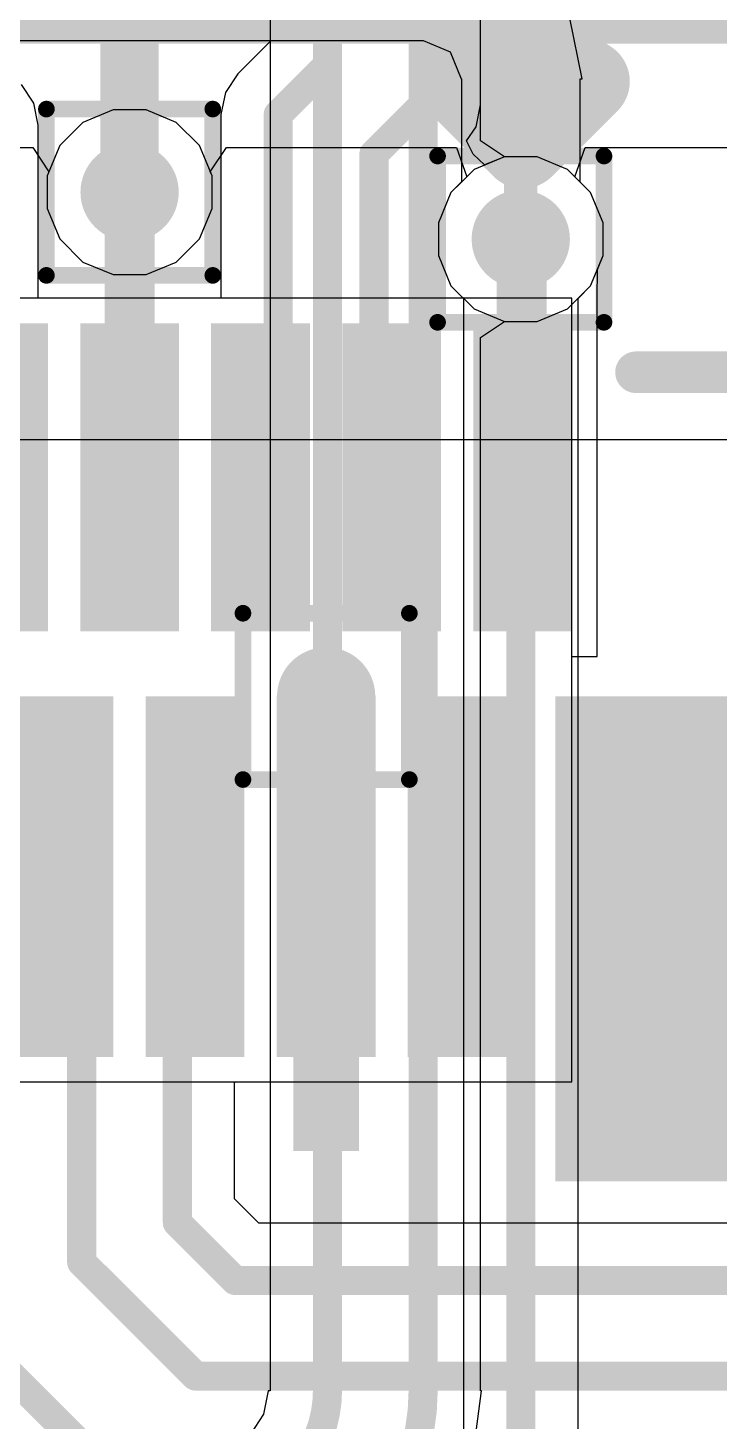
# Model space of a CAD drawing. Header units: inches. Extents: x -6 to 284, y -12 to 154.
# Drawn here: x 70.855 to 72.965, y -8.356 to -4.1 of the extents above; entities that cross this region are included whole.
import ezdxf

# ---------------------------------------------------------------- set-up
doc = ezdxf.new("R2010")
doc.units = ezdxf.units.IN
for name, color, linetype in [('Bottom Layer', 5, 'Continuous'), ('Drill Drawing', 1, 'Continuous'), ('GND-1', 16, 'Continuous'), ('GND-2', 90, 'Continuous'), ('GND-3', 216, 'Continuous'), ('GND-4', 54, 'Continuous'), ('PWR-1', 156, 'Continuous'), ('PWR-2', 130, 'Continuous'), ('Signal L1', 76, 'Continuous'), ('Signal L2', 6, 'Continuous'), ('Top Layer', 1, 'Continuous'), ('Top Overlay', 2, 'Continuous'), ('Top Paste', 8, 'Continuous'), ('Top Solder', 216, 'Continuous'), ('Via Holes', 16, 'Continuous')]:
    doc.layers.add(name, color=color, linetype=linetype)

# ---------------------------------------------------------------- blocks, each defined once
blk = doc.blocks.new('DFN2510_10L__12')
at = {"layer": 'Top Layer'}
for points in [[(-0.3, 0.1), (0.3, 0.1), (0.3, -0.1), (-0.3, -0.1)], [(0.5, 0.1), (1.1, 0.1), (1.1, -0.1), (0.5, -0.1)], [(-0.3, -0.4), (0.3, -0.4), (0.3, -0.6), (-0.3, -0.6)], [(0.5, -0.4), (1.1, -0.4), (1.1, -0.6), (0.5, -0.6)], [(-0.3, -0.8), (1.1, -0.8), (1.1, -1.2), (-0.3, -1.2)], [(-0.3, -1.4), (0.3, -1.4), (0.3, -1.6), (-0.3, -1.6)], [(0.5, -1.4), (1.1, -1.4), (1.1, -1.6), (0.5, -1.6)], [(-0.3, -1.9), (0.3, -1.9), (0.3, -2.1), (-0.3, -2.1)], [(0.5, -1.9), (1.1, -1.9), (1.1, -2.1), (0.5, -2.1)]]:
    blk.add_hatch(color=1, dxfattribs=at).paths.add_polyline_path(points)
at = {"layer": 'Top Paste'}
for points in [[(-0.3, 0.1), (0.3, 0.1), (0.3, -0.1), (-0.3, -0.1)], [(0.5, 0.1), (1.1, 0.1), (1.1, -0.1), (0.5, -0.1)], [(-0.3, -0.4), (0.3, -0.4), (0.3, -0.6), (-0.3, -0.6)], [(0.5, -0.4), (1.1, -0.4), (1.1, -0.6), (0.5, -0.6)], [(-0.3, -0.8), (1.1, -0.8), (1.1, -1.2), (-0.3, -1.2)], [(-0.3, -1.4), (0.3, -1.4), (0.3, -1.6), (-0.3, -1.6)], [(0.5, -1.4), (1.1, -1.4), (1.1, -1.6), (0.5, -1.6)], [(-0.3, -1.9), (0.3, -1.9), (0.3, -2.1), (-0.3, -2.1)], [(0.5, -1.9), (1.1, -1.9), (1.1, -2.1), (0.5, -2.1)]]:
    blk.add_hatch(color=8, dxfattribs=at).paths.add_polyline_path(points)
at = {"layer": 'Top Solder'}
for points in [[(-0.4016, 0.2016), (0.4016, 0.2016), (0.4016, -0.2016), (-0.4016, -0.2016)], [(0.3984, 0.2016), (1.2016, 0.2016), (1.2016, -0.2016), (0.3984, -0.2016)], [(-0.4016, -0.2984), (0.4016, -0.2984), (0.4016, -0.7016), (-0.4016, -0.7016)], [(0.3984, -0.2984), (1.2016, -0.2984), (1.2016, -0.7016), (0.3984, -0.7016)], [(-0.4016, -0.6984), (1.2016, -0.6984), (1.2016, -1.3016), (-0.4016, -1.3016)], [(-0.4016, -1.2984), (0.4016, -1.2984), (0.4016, -1.7016), (-0.4016, -1.7016)], [(0.3984, -1.2984), (1.2016, -1.2984), (1.2016, -1.7016), (0.3984, -1.7016)], [(-0.4016, -1.7984), (0.4016, -1.7984), (0.4016, -2.2016), (-0.4016, -2.2016)], [(0.3984, -1.7984), (1.2016, -1.7984), (1.2016, -2.2016), (0.3984, -2.2016)]]:
    blk.add_hatch(color=216, dxfattribs=at).paths.add_polyline_path(points)
at = {"layer": 'Top Overlay'}
for points in [[(-0.108, 0.2954, 0.127, 0.127, 0), (0.908, 0.2954, 0.127, 0.127, 0)], [(-0.108, 0.2954, 0.127, 0.127, 0), (-0.108, 0.1938, 0.127, 0.127, 0)], [(0.908, 0.2954, 0.127, 0.127, 0), (0.908, 0.1938, 0.127, 0.127, 0)], [(-0.5652, 0.143, 0.127, 0.127, 0), (-0.5652, -0.111, 0.127, 0.127, 0)], [(-0.5652, 0.143, 0.127, 0.127, 0), (-0.4382, 0.016, 0.127, 0.127, 0)], [(-0.4382, 0.016, 0.127, 0.127, 0), (-0.5652, -0.111, 0.127, 0.127, 0)], [(-0.108, -2.1938, 0.127, 0.127, 0), (-0.108, -2.2954, 0.127, 0.127, 0)], [(0.908, -2.1938, 0.127, 0.127, 0), (0.908, -2.2954, 0.127, 0.127, 0)], [(-0.108, -2.2954, 0.127, 0.127, 0), (0.908, -2.2954, 0.127, 0.127, 0)]]:
    blk.add_lwpolyline(points, format="xyseb", dxfattribs=at)
for points in [[(-0.1398, 0.2954, 0.0635, 0.0635, 1), (-0.0763, 0.2954, 0.0635, 0.0635, 1)], [(-0.1398, 0.2954, 0.0635, 0.0635, 1), (-0.0763, 0.2954, 0.0635, 0.0635, 1)], [(0.8762, 0.2954, 0.0635, 0.0635, 1), (0.9397, 0.2954, 0.0635, 0.0635, 1)], [(0.8762, 0.2954, 0.0635, 0.0635, 1), (0.9397, 0.2954, 0.0635, 0.0635, 1)], [(-0.1398, 0.1938, 0.0635, 0.0635, 1), (-0.0763, 0.1938, 0.0635, 0.0635, 1)], [(0.8762, 0.1938, 0.0635, 0.0635, 1), (0.9397, 0.1938, 0.0635, 0.0635, 1)], [(-0.597, 0.143, 0.0635, 0.0635, 1), (-0.5335, 0.143, 0.0635, 0.0635, 1)], [(-0.597, 0.143, 0.0635, 0.0635, 1), (-0.5335, 0.143, 0.0635, 0.0635, 1)], [(-0.47, 0.016, 0.0635, 0.0635, 1), (-0.4065, 0.016, 0.0635, 0.0635, 1)], [(-0.47, 0.016, 0.0635, 0.0635, 1), (-0.4065, 0.016, 0.0635, 0.0635, 1)], [(-0.597, -0.111, 0.0635, 0.0635, 1), (-0.5335, -0.111, 0.0635, 0.0635, 1)], [(-0.597, -0.111, 0.0635, 0.0635, 1), (-0.5335, -0.111, 0.0635, 0.0635, 1)], [(-0.1398, -2.1938, 0.0635, 0.0635, 1), (-0.0763, -2.1938, 0.0635, 0.0635, 1)], [(0.8762, -2.1938, 0.0635, 0.0635, 1), (0.9397, -2.1938, 0.0635, 0.0635, 1)], [(-0.1398, -2.2954, 0.0635, 0.0635, 1), (-0.0763, -2.2954, 0.0635, 0.0635, 1)], [(-0.1398, -2.2954, 0.0635, 0.0635, 1), (-0.0763, -2.2954, 0.0635, 0.0635, 1)], [(0.8762, -2.2954, 0.0635, 0.0635, 1), (0.9397, -2.2954, 0.0635, 0.0635, 1)], [(0.8762, -2.2954, 0.0635, 0.0635, 1), (0.9397, -2.2954, 0.0635, 0.0635, 1)]]:
    blk.add_lwpolyline(points, format="xyseb", close=True, dxfattribs=at)
blk = doc.blocks.new('HDMI_101W_89')
at = {"layer": 'Top Layer'}
for points in [[(0.1, 2.8049), (0.3, 2.8049), (0.3, 1.9649), (0.1, 1.9649)], [(0.5001, 2.8049), (0.7001, 2.8049), (0.7001, 1.9649), (0.5001, 1.9649)], [(0.8999, 2.8049), (1.0999, 2.8049), (1.0999, 1.9649), (0.8999, 1.9649)], [(1.2999, 2.8049), (1.4999, 2.8049), (1.4999, 1.9649), (1.2999, 1.9649)], [(1.7, 2.8049), (1.9, 2.8049), (1.9, 1.9649), (1.7, 1.9649)], [(0.2999, 1.665), (0.4999, 1.665), (0.4999, 0.665), (0.2999, 0.665)], [(0.7, 1.665), (0.9, 1.665), (0.9, 0.665), (0.7, 0.665)], [(1.1, 1.665), (1.3, 1.665), (1.3, 0.665), (1.1, 0.665)], [(1.5001, 1.665), (1.7001, 1.665), (1.7001, 0.665), (1.5001, 0.665)], [(1.95, 1.665), (3.75, 1.665), (3.75, 0.285), (1.95, 0.285)]]:
    blk.add_hatch(color=1, dxfattribs=at).paths.add_polyline_path(points)
at = {"layer": 'Top Paste'}
for points in [[(0.1, 2.8049), (0.3, 2.8049), (0.3, 1.9649), (0.1, 1.9649)], [(0.5001, 2.8049), (0.7001, 2.8049), (0.7001, 1.9649), (0.5001, 1.9649)], [(0.8999, 2.8049), (1.0999, 2.8049), (1.0999, 1.9649), (0.8999, 1.9649)], [(1.2999, 2.8049), (1.4999, 2.8049), (1.4999, 1.9649), (1.2999, 1.9649)], [(1.7, 2.8049), (1.9, 2.8049), (1.9, 1.9649), (1.7, 1.9649)], [(0.2999, 1.665), (0.4999, 1.665), (0.4999, 0.665), (0.2999, 0.665)], [(0.7, 1.665), (0.9, 1.665), (0.9, 0.665), (0.7, 0.665)], [(1.1, 1.665), (1.3, 1.665), (1.3, 0.665), (1.1, 0.665)], [(1.5001, 1.665), (1.7001, 1.665), (1.7001, 0.665), (1.5001, 0.665)], [(1.95, 1.665), (3.75, 1.665), (3.75, 0.285), (1.95, 0.285)]]:
    blk.add_hatch(color=8, dxfattribs=at).paths.add_polyline_path(points)
at = {"layer": 'Top Solder'}
for points in [[(0.0492, 2.8557), (0.3508, 2.8557), (0.3508, 1.9141), (0.0492, 1.9141)], [(0.4493, 2.8557), (0.7509, 2.8557), (0.7509, 1.9141), (0.4493, 1.9141)], [(0.8491, 2.8557), (1.1507, 2.8557), (1.1507, 1.9141), (0.8491, 1.9141)], [(1.2491, 2.8557), (1.5507, 2.8557), (1.5507, 1.9141), (1.2491, 1.9141)], [(1.6492, 2.8557), (1.9508, 2.8557), (1.9508, 1.9141), (1.6492, 1.9141)], [(0.2491, 1.7158), (0.5507, 1.7158), (0.5507, 0.6142), (0.2491, 0.6142)], [(0.6492, 1.7158), (0.9508, 1.7158), (0.9508, 0.6142), (0.6492, 0.6142)], [(1.0492, 1.7158), (1.3508, 1.7158), (1.3508, 0.6142), (1.0492, 0.6142)], [(1.4493, 1.7158), (1.7509, 1.7158), (1.7509, 0.6142), (1.4493, 0.6142)], [(1.8992, 1.7158), (3.8008, 1.7158), (3.8008, 0.2342), (1.8992, 0.2342)]]:
    blk.add_hatch(color=216, dxfattribs=at).paths.add_polyline_path(points)
at = {"layer": 'Top Overlay'}
for points in [[(1.5935, 3.601, 0.254, 0.254, 0), (1.99, 3.601, 0.254, 0.254, 0)], [(1.5935, 3.601, 0.254, 0.254, 0), (1.8001, 3.3944, 0.254, 0.254, 0)], [(1.8001, 3.3944, 0.254, 0.254, 0), (2, 3.5943, 0.254, 0.254, 0)], [(2.1461, 2.706, 0.127, 0.127, 0), (3.3019, 2.706, 0.127, 0.127, 0)]]:
    blk.add_lwpolyline(points, format="xyseb", dxfattribs=at)
for points in [[(1.53, 3.601, 0.127, 0.127, 1), (1.657, 3.601, 0.127, 0.127, 1)], [(1.53, 3.601, 0.127, 0.127, 1), (1.657, 3.601, 0.127, 0.127, 1)], [(1.9265, 3.601, 0.127, 0.127, 1), (2.0535, 3.601, 0.127, 0.127, 1)], [(1.9365, 3.5943, 0.127, 0.127, 1), (2.0635, 3.5943, 0.127, 0.127, 1)], [(1.7366, 3.3944, 0.127, 0.127, 1), (1.8636, 3.3944, 0.127, 0.127, 1)], [(1.7366, 3.3944, 0.127, 0.127, 1), (1.8636, 3.3944, 0.127, 0.127, 1)], [(2.1143, 2.706, 0.0635, 0.0635, 1), (2.1778, 2.706, 0.0635, 0.0635, 1)]]:
    blk.add_lwpolyline(points, format="xyseb", close=True, dxfattribs=at)

msp = doc.modelspace()

# ---------------------------------------------------------------- hatches: boundary and pattern name
at = {"layer": 'Bottom Layer'}
h = msp.add_hatch(color=5, dxfattribs=at)
edge = h.paths.add_edge_path()
edge.add_arc((71.1651, -4.6023), 0.15, 0, 360)
h = msp.add_hatch(color=5, dxfattribs=at)
edge = h.paths.add_edge_path()
edge.add_arc((72.3592, -4.7457), 0.15, 0, 360)
at = {"layer": 'GND-1'}
h = msp.add_hatch(color=16, dxfattribs=at)
edge = h.paths.add_edge_path()
edge.add_arc((71.1651, -4.6023), 0.15, 0, 360)
h = msp.add_hatch(color=16, dxfattribs=at)
edge = h.paths.add_edge_path()
edge.add_arc((72.3592, -4.7457), 0.15, 0, 360)
h = msp.add_hatch(color=16, dxfattribs=at)
edge = h.paths.add_edge_path()
edge.add_arc((71.7651, -6.1424), 0.15, 0, 360)
at = {"layer": 'GND-2'}
h = msp.add_hatch(color=90, dxfattribs=at)
edge = h.paths.add_edge_path()
edge.add_arc((71.1651, -4.6023), 0.15, 0, 360)
h = msp.add_hatch(color=90, dxfattribs=at)
edge = h.paths.add_edge_path()
edge.add_arc((72.3592, -4.7457), 0.15, 0, 360)
at = {"layer": 'GND-3'}
h = msp.add_hatch(color=216, dxfattribs=at)
edge = h.paths.add_edge_path()
edge.add_arc((71.1651, -4.6023), 0.15, 0, 360)
h = msp.add_hatch(color=216, dxfattribs=at)
edge = h.paths.add_edge_path()
edge.add_arc((72.3592, -4.7457), 0.15, 0, 360)
at = {"layer": 'GND-4'}
h = msp.add_hatch(color=54, dxfattribs=at)
edge = h.paths.add_edge_path()
edge.add_arc((71.1651, -4.6023), 0.15, 0, 360)
h = msp.add_hatch(color=54, dxfattribs=at)
edge = h.paths.add_edge_path()
edge.add_arc((72.3592, -4.7457), 0.15, 0, 360)
at = {"layer": 'PWR-1'}
h = msp.add_hatch(color=156, dxfattribs=at)
edge = h.paths.add_edge_path()
edge.add_arc((71.1651, -4.6023), 0.15, 0, 360)
h = msp.add_hatch(color=156, dxfattribs=at)
edge = h.paths.add_edge_path()
edge.add_arc((72.3592, -4.7457), 0.15, 0, 360)
at = {"layer": 'PWR-2'}
h = msp.add_hatch(color=130, dxfattribs=at)
edge = h.paths.add_edge_path()
edge.add_arc((71.1651, -4.6023), 0.15, 0, 360)
h = msp.add_hatch(color=130, dxfattribs=at)
edge = h.paths.add_edge_path()
edge.add_arc((72.3592, -4.7457), 0.15, 0, 360)
at = {"layer": 'Signal L1'}
h = msp.add_hatch(color=76, dxfattribs=at)
edge = h.paths.add_edge_path()
edge.add_arc((71.1651, -4.6023), 0.15, 0, 360)
h = msp.add_hatch(color=76, dxfattribs=at)
edge = h.paths.add_edge_path()
edge.add_arc((72.3592, -4.7457), 0.15, 0, 360)
h = msp.add_hatch(color=76, dxfattribs=at)
edge = h.paths.add_edge_path()
edge.add_arc((71.7651, -6.1424), 0.15, 0, 360)
at = {"layer": 'Signal L2'}
h = msp.add_hatch(color=6, dxfattribs=at)
edge = h.paths.add_edge_path()
edge.add_arc((71.1651, -4.6023), 0.15, 0, 360)
h = msp.add_hatch(color=6, dxfattribs=at)
edge = h.paths.add_edge_path()
edge.add_arc((72.3592, -4.7457), 0.15, 0, 360)
at = {"layer": 'Top Layer'}
h = msp.add_hatch(color=1, dxfattribs=at)
edge = h.paths.add_edge_path()
edge.add_arc((71.1651, -4.6023), 0.15, 0, 360)
h = msp.add_hatch(color=1, dxfattribs=at)
edge = h.paths.add_edge_path()
edge.add_arc((72.3592, -4.7457), 0.15, 0, 360)
h = msp.add_hatch(color=1, dxfattribs=at)
edge = h.paths.add_edge_path()
edge.add_arc((71.7651, -6.1424), 0.15, 0, 360)
for points in [[(70.865, -7.1932), (71.0904, -7.1932), (71.0904, -6.1932), (70.865, -6.1932)], [(71.465, -6.1932), (71.2395, -6.1932), (71.2395, -7.1932), (71.465, -7.1932)], [(71.6651, -7.5315), (71.8651, -7.5315), (71.8651, -6.6932), (71.6651, -6.6932)]]:
    msp.add_hatch(color=1, dxfattribs=at).paths.add_polyline_path(points)
at = {"layer": 'Via Holes'}
h = msp.add_hatch(color=7, dxfattribs=at)
edge = h.paths.add_edge_path()
edge.add_arc((71.1651, -4.6023), 0.075, 0, 360)
h = msp.add_hatch(color=7, dxfattribs=at)
edge = h.paths.add_edge_path()
edge.add_arc((72.3592, -4.7457), 0.075, 0, 360)
h = msp.add_hatch(color=7, dxfattribs=at)
edge = h.paths.add_edge_path()
edge.add_arc((71.7651, -6.1424), 0.075, 0, 360)

# ---------------------------------------------------------------- linework, layer by layer
at = {"layer": 'Bottom Layer'}
for p, q in [((72.3092, -4.4941), (72.2167, -4.5324)), ((72.4093, -4.4941), (72.3092, -4.4941)), ((72.5017, -4.5324), (72.4093, -4.4941)), ((72.2167, -4.5324), (72.1459, -4.6032)), ((72.5725, -4.6032), (72.5017, -4.5324)), ((72.1459, -4.6032), (72.1076, -4.6956)), ((72.6108, -4.6956), (72.5725, -4.6032)), ((72.1076, -4.6956), (72.1076, -4.7957)), ((72.6108, -4.7957), (72.6108, -4.6956)), ((72.1076, -4.7957), (72.1459, -4.8882)), ((72.5725, -4.8882), (72.6108, -4.7957)), ((72.1459, -4.8882), (72.2167, -4.959)), ((72.5017, -4.959), (72.5725, -4.8882)), ((72.2167, -4.959), (72.3092, -4.9973)), ((72.4093, -4.9973), (72.5017, -4.959)), ((72.3092, -4.9973), (72.4093, -4.9973))]:
    msp.add_line(p, q, dxfattribs=at)
at = {"layer": 'Drill Drawing'}
for points in [[(70.9111, -4.3483, 0.0508, 0.0508, 0), (71.4191, -4.3483, 0.0508, 0.0508, 0)], [(70.9111, -4.8563, 0.0508, 0.0508, 0), (70.9111, -4.3483, 0.0508, 0.0508, 0)], [(71.4191, -4.8563, 0.0508, 0.0508, 0), (71.4191, -4.3483, 0.0508, 0.0508, 0)], [(72.1052, -4.4917, 0.0508, 0.0508, 0), (72.6132, -4.4917, 0.0508, 0.0508, 0)], [(72.1052, -4.9997, 0.0508, 0.0508, 0), (72.1052, -4.4917, 0.0508, 0.0508, 0)], [(72.6132, -4.9997, 0.0508, 0.0508, 0), (72.6132, -4.4917, 0.0508, 0.0508, 0)], [(70.9111, -4.8563, 0.0508, 0.0508, 0), (71.4191, -4.8563, 0.0508, 0.0508, 0)], [(72.1052, -4.9997, 0.0508, 0.0508, 0), (72.6132, -4.9997, 0.0508, 0.0508, 0)], [(71.5111, -5.8884, 0.0508, 0.0508, 0), (72.0191, -5.8884, 0.0508, 0.0508, 0)], [(71.5111, -6.3964, 0.0508, 0.0508, 0), (71.5111, -5.8884, 0.0508, 0.0508, 0)], [(72.0191, -6.3964, 0.0508, 0.0508, 0), (72.0191, -5.8884, 0.0508, 0.0508, 0)], [(71.5111, -6.3964, 0.0508, 0.0508, 0), (72.0191, -6.3964, 0.0508, 0.0508, 0)]]:
    msp.add_lwpolyline(points, format="xyseb", dxfattribs=at)
for points in [[(70.8984, -4.3483, 0.0254, 0.0254, 1), (70.9238, -4.3483, 0.0254, 0.0254, 1)], [(70.8984, -4.3483, 0.0254, 0.0254, 1), (70.9238, -4.3483, 0.0254, 0.0254, 1)], [(71.4064, -4.3483, 0.0254, 0.0254, 1), (71.4318, -4.3483, 0.0254, 0.0254, 1)], [(71.4064, -4.3483, 0.0254, 0.0254, 1), (71.4318, -4.3483, 0.0254, 0.0254, 1)], [(72.0925, -4.4917, 0.0254, 0.0254, 1), (72.1179, -4.4917, 0.0254, 0.0254, 1)], [(72.0925, -4.4917, 0.0254, 0.0254, 1), (72.1179, -4.4917, 0.0254, 0.0254, 1)], [(72.6005, -4.4917, 0.0254, 0.0254, 1), (72.6259, -4.4917, 0.0254, 0.0254, 1)], [(72.6005, -4.4917, 0.0254, 0.0254, 1), (72.6259, -4.4917, 0.0254, 0.0254, 1)], [(70.8984, -4.8563, 0.0254, 0.0254, 1), (70.9238, -4.8563, 0.0254, 0.0254, 1)], [(70.8984, -4.8563, 0.0254, 0.0254, 1), (70.9238, -4.8563, 0.0254, 0.0254, 1)], [(71.4064, -4.8563, 0.0254, 0.0254, 1), (71.4318, -4.8563, 0.0254, 0.0254, 1)], [(71.4064, -4.8563, 0.0254, 0.0254, 1), (71.4318, -4.8563, 0.0254, 0.0254, 1)], [(72.0925, -4.9997, 0.0254, 0.0254, 1), (72.1179, -4.9997, 0.0254, 0.0254, 1)], [(72.0925, -4.9997, 0.0254, 0.0254, 1), (72.1179, -4.9997, 0.0254, 0.0254, 1)], [(72.6005, -4.9997, 0.0254, 0.0254, 1), (72.6259, -4.9997, 0.0254, 0.0254, 1)], [(72.6005, -4.9997, 0.0254, 0.0254, 1), (72.6259, -4.9997, 0.0254, 0.0254, 1)], [(71.4984, -5.8884, 0.0254, 0.0254, 1), (71.5238, -5.8884, 0.0254, 0.0254, 1)], [(71.4984, -5.8884, 0.0254, 0.0254, 1), (71.5238, -5.8884, 0.0254, 0.0254, 1)], [(72.0064, -5.8884, 0.0254, 0.0254, 1), (72.0318, -5.8884, 0.0254, 0.0254, 1)], [(72.0064, -5.8884, 0.0254, 0.0254, 1), (72.0318, -5.8884, 0.0254, 0.0254, 1)], [(71.4984, -6.3964, 0.0254, 0.0254, 1), (71.5238, -6.3964, 0.0254, 0.0254, 1)], [(71.4984, -6.3964, 0.0254, 0.0254, 1), (71.5238, -6.3964, 0.0254, 0.0254, 1)], [(72.0064, -6.3964, 0.0254, 0.0254, 1), (72.0318, -6.3964, 0.0254, 0.0254, 1)], [(72.0064, -6.3964, 0.0254, 0.0254, 1), (72.0318, -6.3964, 0.0254, 0.0254, 1)]]:
    msp.add_lwpolyline(points, format="xyseb", close=True, dxfattribs=at)
at = {"layer": 'GND-1'}
for p, q in [((72.3092, -4.4941), (72.2167, -4.5324)), ((72.4093, -4.4941), (72.3092, -4.4941)), ((72.5017, -4.5324), (72.4093, -4.4941)), ((72.2167, -4.5324), (72.1459, -4.6032)), ((72.5725, -4.6032), (72.5017, -4.5324)), ((72.1459, -4.6032), (72.1076, -4.6956)), ((72.6108, -4.6956), (72.5725, -4.6032)), ((72.1076, -4.6956), (72.1076, -4.7957)), ((72.6108, -4.7957), (72.6108, -4.6956)), ((72.1076, -4.7957), (72.1459, -4.8882)), ((72.5725, -4.8882), (72.6108, -4.7957)), ((72.1459, -4.8882), (72.2167, -4.959)), ((72.5017, -4.959), (72.5725, -4.8882)), ((72.2167, -4.959), (72.3092, -4.9973)), ((72.4093, -4.9973), (72.5017, -4.959)), ((72.3092, -4.9973), (72.4093, -4.9973))]:
    msp.add_line(p, q, dxfattribs=at)
at = {"layer": 'GND-2'}
for p, q in [((72.3092, -4.4941), (72.2167, -4.5324)), ((72.4093, -4.4941), (72.3092, -4.4941)), ((72.5017, -4.5324), (72.4093, -4.4941)), ((72.2167, -4.5324), (72.1459, -4.6032)), ((72.5725, -4.6032), (72.5017, -4.5324)), ((72.1459, -4.6032), (72.1076, -4.6956)), ((72.6108, -4.6956), (72.5725, -4.6032)), ((72.1076, -4.6956), (72.1076, -4.7957)), ((72.6108, -4.7957), (72.6108, -4.6956)), ((72.1076, -4.7957), (72.1459, -4.8882)), ((72.5725, -4.8882), (72.6108, -4.7957)), ((72.1459, -4.8882), (72.2167, -4.959)), ((72.5017, -4.959), (72.5725, -4.8882)), ((72.2167, -4.959), (72.3092, -4.9973)), ((72.4093, -4.9973), (72.5017, -4.959)), ((72.3092, -4.9973), (72.4093, -4.9973))]:
    msp.add_line(p, q, dxfattribs=at)
at = {"layer": 'GND-3'}
for p, q in [((72.3092, -4.4941), (72.2167, -4.5324)), ((72.4093, -4.4941), (72.3092, -4.4941)), ((72.5017, -4.5324), (72.4093, -4.4941)), ((72.2167, -4.5324), (72.1459, -4.6032)), ((72.5725, -4.6032), (72.5017, -4.5324)), ((72.1459, -4.6032), (72.1076, -4.6956)), ((72.6108, -4.6956), (72.5725, -4.6032)), ((72.1076, -4.6956), (72.1076, -4.7957)), ((72.6108, -4.7957), (72.6108, -4.6956)), ((72.1076, -4.7957), (72.1459, -4.8882)), ((72.5725, -4.8882), (72.6108, -4.7957)), ((72.1459, -4.8882), (72.2167, -4.959)), ((72.5017, -4.959), (72.5725, -4.8882)), ((72.2167, -4.959), (72.3092, -4.9973)), ((72.4093, -4.9973), (72.5017, -4.959)), ((72.3092, -4.9973), (72.4093, -4.9973))]:
    msp.add_line(p, q, dxfattribs=at)
at = {"layer": 'GND-4'}
for p, q in [((72.3092, -4.4941), (72.2167, -4.5324)), ((72.4093, -4.4941), (72.3092, -4.4941)), ((72.5017, -4.5324), (72.4093, -4.4941)), ((72.2167, -4.5324), (72.1459, -4.6032)), ((72.5725, -4.6032), (72.5017, -4.5324)), ((72.1459, -4.6032), (72.1076, -4.6956)), ((72.6108, -4.6956), (72.5725, -4.6032)), ((72.1076, -4.6956), (72.1076, -4.7957)), ((72.6108, -4.7957), (72.6108, -4.6956)), ((72.1076, -4.7957), (72.1459, -4.8882)), ((72.5725, -4.8882), (72.6108, -4.7957)), ((72.1459, -4.8882), (72.2167, -4.959)), ((72.5017, -4.959), (72.5725, -4.8882)), ((72.2167, -4.959), (72.3092, -4.9973)), ((72.4093, -4.9973), (72.5017, -4.959)), ((72.3092, -4.9973), (72.4093, -4.9973))]:
    msp.add_line(p, q, dxfattribs=at)
at = {"layer": 'PWR-1'}
for p, q in [((70.2659, -4.4659), (70.8693, -4.4659)), ((70.8693, -4.4659), (70.9187, -4.5398)), ((71.4115, -4.5398), (71.4609, -4.4659)), ((71.4609, -4.4659), (72.1627, -4.4659)), ((72.1627, -4.4659), (72.1943, -4.5548)), ((72.5241, -4.5548), (72.5558, -4.4659)), ((72.5558, -4.4659), (79.6964, -4.4659)), ((70.9187, -4.5398), (70.9135, -4.5523)), ((70.9135, -4.5523), (70.9135, -4.6524)), ((71.4167, -4.5523), (71.4115, -4.5398)), ((71.4167, -4.6524), (71.4167, -4.5523)), ((72.1943, -4.5548), (72.1459, -4.6032)), ((72.5725, -4.6032), (72.5241, -4.5548)), ((72.1459, -4.6032), (72.1076, -4.6956)), ((72.6108, -4.6956), (72.5725, -4.6032)), ((70.9135, -4.6524), (70.9518, -4.7448)), ((71.3784, -4.7448), (71.4167, -4.6524)), ((72.1076, -4.6956), (72.1076, -4.7957)), ((72.6108, -4.7957), (72.6108, -4.6956)), ((70.9518, -4.7448), (71.0226, -4.8156)), ((71.3076, -4.8156), (71.3784, -4.7448)), ((72.1076, -4.7957), (72.1459, -4.8882)), ((72.5725, -4.8882), (72.6108, -4.7957)), ((71.0226, -4.8156), (71.1151, -4.8539)), ((71.2152, -4.8539), (71.3076, -4.8156)), ((71.1151, -4.8539), (71.2152, -4.8539)), ((72.1459, -4.8882), (72.2167, -4.959)), ((72.5017, -4.959), (72.5725, -4.8882)), ((72.2167, -4.959), (72.3092, -4.9973)), ((72.4093, -4.9973), (72.5017, -4.959)), ((72.3092, -4.9973), (72.4093, -4.9973))]:
    msp.add_line(p, q, dxfattribs=at)
msp.add_lwpolyline([(67.0531, -3.9576, 0.381, 0.381, 0), (79.8588, -3.9576, 0.381, 0.381, 0)], format="xyseb", dxfattribs=at)
at = {"layer": 'PWR-2'}
for p, q in [((71.1151, -4.3507), (71.0226, -4.389)), ((71.2152, -4.3507), (71.1151, -4.3507)), ((71.3076, -4.389), (71.2152, -4.3507)), ((71.0226, -4.389), (70.9518, -4.4598)), ((71.3784, -4.4598), (71.3076, -4.389)), ((70.9518, -4.4598), (70.9135, -4.5523)), ((71.4167, -4.5523), (71.3784, -4.4598)), ((72.3092, -4.4941), (72.2167, -4.5324)), ((72.4093, -4.4941), (72.3092, -4.4941)), ((72.5017, -4.5324), (72.4093, -4.4941)), ((70.9135, -4.5523), (70.9135, -4.6524)), ((71.4167, -4.6524), (71.4167, -4.5523)), ((72.2167, -4.5324), (72.1459, -4.6032)), ((72.5725, -4.6032), (72.5017, -4.5324)), ((72.1459, -4.6032), (72.1076, -4.6956)), ((72.6108, -4.6956), (72.5725, -4.6032)), ((70.9135, -4.6524), (70.9518, -4.7448)), ((71.3784, -4.7448), (71.4167, -4.6524)), ((72.1076, -4.6956), (72.1076, -4.7957)), ((72.6108, -4.7957), (72.6108, -4.6956)), ((70.9518, -4.7448), (71.0226, -4.8156)), ((71.3076, -4.8156), (71.3784, -4.7448)), ((72.1076, -4.7957), (72.1459, -4.8882)), ((72.5725, -4.8882), (72.6108, -4.7957)), ((71.0226, -4.8156), (71.1151, -4.8539)), ((71.2152, -4.8539), (71.3076, -4.8156)), ((71.1151, -4.8539), (71.2152, -4.8539)), ((72.1459, -4.8882), (72.2167, -4.959)), ((72.5017, -4.959), (72.5725, -4.8882)), ((72.2167, -4.959), (72.3092, -4.9973)), ((72.4093, -4.9973), (72.5017, -4.959)), ((72.3092, -4.9973), (72.4093, -4.9973)), ((62.9802, -5.3573), (73.0933, -5.3573))]:
    msp.add_line(p, q, dxfattribs=at)
at = {"layer": 'Signal L1'}
for p, q in [((72.5464, -4.256), (72.5094, -4.0702)), ((68.5305, -4.1389), (72.0609, -4.1389)), ((72.0609, -4.1389), (72.0609, -4.1392)), ((72.0609, -4.1392), (72.1434, -4.1734)), ((72.1434, -4.1734), (72.1776, -4.256)), ((72.1776, -4.256), (72.1779, -4.256)), ((72.1779, -4.256), (72.1779, -4.5712)), ((72.5405, -4.5712), (72.5405, -4.256)), ((72.5405, -4.256), (72.5464, -4.256)), ((72.1779, -4.5712), (72.1459, -4.6032)), ((72.5725, -4.6032), (72.5405, -4.5712)), ((72.1459, -4.6032), (72.1076, -4.6956)), ((72.6108, -4.6956), (72.5725, -4.6032)), ((72.1076, -4.6956), (72.1076, -4.7957)), ((72.6108, -4.7957), (72.6108, -4.6956)), ((72.1076, -4.7957), (72.1459, -4.8882)), ((72.5725, -4.8882), (72.6108, -4.7957)), ((72.1459, -4.8882), (72.1844, -4.9267)), ((72.534, -4.9267), (72.5725, -4.8882)), ((72.1844, -4.9267), (72.1844, -10.3542)), ((72.534, -10.3542), (72.534, -4.9267))]:
    msp.add_line(p, q, dxfattribs=at)
for points in [[(72.0609, -3.9576, 0.1016, 0.1016, -0.414214), (72.3592, -4.256, 0.1016, 0.1016, 0)], [(72.3592, -4.7457, 0.1016, 0.1016, 0), (72.3592, -4.256, 0.1016, 0.1016, 0)], [(72.3592, -10.3542, 0.0889, 0.0889, 0), (72.3592, -4.7457, 0.0889, 0.0889, 0)]]:
    msp.add_lwpolyline(points, format="xyseb", dxfattribs=at)
for points in [[(72.3338, -4.256, 0.0508, 0.0508, 1), (72.3846, -4.256, 0.0508, 0.0508, 1)], [(72.3338, -4.256, 0.0508, 0.0508, 1), (72.3846, -4.256, 0.0508, 0.0508, 1)], [(72.3338, -4.7457, 0.0508, 0.0508, 1), (72.3846, -4.7457, 0.0508, 0.0508, 1)], [(72.337, -4.7457, 0.0445, 0.0445, 1), (72.3815, -4.7457, 0.0445, 0.0445, 1)]]:
    msp.add_lwpolyline(points, format="xyseb", close=True, dxfattribs=at)
at = {"layer": 'Signal L2'}
for p, q in [((71.5942, -3.3863), (71.5942, -8.2638)), ((72.236, -4.4452), (72.236, -3.3863)), ((72.3092, -4.4941), (72.236, -4.4452)), ((72.4093, -4.4941), (72.3092, -4.4941)), ((72.5017, -4.5324), (72.4093, -4.4941)), ((72.5725, -4.6032), (72.5017, -4.5324)), ((72.6108, -4.6956), (72.5725, -4.6032)), ((72.6108, -4.7957), (72.6108, -4.6956)), ((72.5725, -4.8882), (72.6108, -4.7957)), ((72.5017, -4.959), (72.5725, -4.8882)), ((72.4093, -4.9973), (72.5017, -4.959)), ((72.236, -5.0462), (72.3092, -4.9973)), ((72.3092, -4.9973), (72.4093, -4.9973)), ((72.236, -8.2638), (72.236, -5.0462)), ((71.5885, -8.2638), (71.5743, -8.3353)), ((71.5942, -8.2638), (71.5885, -8.2638)), ((72.2112, -8.4807), (72.2398, -8.2638)), ((72.2398, -8.2638), (72.236, -8.2638)), ((71.5743, -8.3353), (71.5338, -8.3959))]:
    msp.add_line(p, q, dxfattribs=at)
for points in [[(71.7691, -8.2638, 0.0889, 0.0889, 0), (71.7691, -3.3009, 0.0889, 0.0889, 0)], [(72.0612, -8.2638, 0.0889, 0.0889, 0), (72.0612, -3.3009, 0.0889, 0.0889, 0)], [(71.7691, -8.2638, 0.0889, 0.0889, -0.414214), (71.4017, -8.6312, 0.0889, 0.0889, 0)], [(72.0612, -8.2638, 0.0889, 0.0889, -0.414214), (71.4017, -8.9233, 0.0889, 0.0889, 0)]]:
    msp.add_lwpolyline(points, format="xyseb", dxfattribs=at)
for points in [[(71.7468, -8.2638, 0.0445, 0.0445, 1), (71.7913, -8.2638, 0.0445, 0.0445, 1)], [(71.7468, -8.2638, 0.0445, 0.0445, 1), (71.7913, -8.2638, 0.0445, 0.0445, 1)], [(72.0389, -8.2638, 0.0445, 0.0445, 1), (72.0834, -8.2638, 0.0445, 0.0445, 1)], [(72.0389, -8.2638, 0.0445, 0.0445, 1), (72.0834, -8.2638, 0.0445, 0.0445, 1)]]:
    msp.add_lwpolyline(points, format="xyseb", close=True, dxfattribs=at)
at = {"layer": 'Top Layer'}
for p, q in [((71.5942, -3.9703), (71.5942, -4.1421)), ((72.236, -4.3355), (72.236, -3.9703)), ((71.5942, -4.1421), (71.4953, -4.2411)), ((71.4953, -4.2411), (71.4574, -4.2978)), ((70.8726, -4.3303), (70.8347, -4.2736)), ((71.4574, -4.2978), (71.4441, -4.3647)), ((70.8859, -4.3972), (70.8726, -4.3303)), ((72.2227, -4.4024), (72.236, -4.3355)), ((72.236, -4.3355), (72.236, -4.3355)), ((71.4441, -4.3647), (71.4441, -4.3647)), ((71.4441, -4.3647), (71.4441, -4.9263)), ((70.8859, -4.9263), (70.8859, -4.3972)), ((72.1937, -4.4457), (72.2227, -4.4024)), ((72.2137, -4.4863), (72.1937, -4.4457)), ((72.2488, -4.5191), (72.2137, -4.4863)), ((72.3092, -4.4941), (72.2488, -4.5191)), ((72.4093, -4.4941), (72.3092, -4.4941)), ((72.5017, -4.5324), (72.4093, -4.4941)), ((72.5725, -4.6032), (72.5017, -4.5324)), ((72.6108, -4.6956), (72.5725, -4.6032)), ((72.6108, -4.7957), (72.6108, -4.6956)), ((72.5934, -4.8379), (72.6108, -4.7957)), ((72.592, -4.9263), (72.5934, -4.8379)), ((72.515, -4.9263), (68.6102, -4.9263)), ((71.4441, -4.9263), (70.8859, -4.9263)), ((72.515, -7.3202), (72.515, -4.9263)), ((72.592, -6.0203), (72.592, -4.9263)), ((72.592, -4.9263), (72.592, -4.9263)), ((72.515, -7.3202), (72.515, -6.0203)), ((72.515, -6.0203), (72.592, -6.0203)), ((68.6102, -7.3202), (72.515, -7.3202)), ((71.4858, -7.3221), (71.4903, -7.3202)), ((71.4903, -7.3202), (72.515, -7.3202)), ((71.4858, -7.6777), (71.4858, -7.3221)), ((71.5599, -7.7518), (71.4858, -7.6777)), ((74.7859, -7.7518), (71.5599, -7.7518))]:
    msp.add_line(p, q, dxfattribs=at)
for points in [[(71.1651, -4.6023, 0.1778, 0.1778, 0), (71.1651, -3.1433, 0.1778, 0.1778, 0)], [(71.7691, -4.2145, 0.0889, 0.0889, 0), (71.7691, -3.8472, 0.0889, 0.0889, 0)], [(72.0612, -4.3355, 0.0889, 0.0889, 0), (72.0612, -3.8472, 0.0889, 0.0889, 0)], [(71.6189, -4.3647, 0.0889, 0.0889, 0), (71.7691, -4.2145, 0.0889, 0.0889, 0)], [(71.911, -4.4857, 0.0889, 0.0889, 0), (72.0612, -4.3355, 0.0889, 0.0889, 0)], [(71.6189, -5.4193, 0.0889, 0.0889, 0), (71.6189, -4.3647, 0.0889, 0.0889, 0)], [(71.911, -5.4193, 0.0889, 0.0889, 0), (71.911, -4.4857, 0.0889, 0.0889, 0)], [(71.1651, -5.4733, 0.1524, 0.1524, 0), (71.1651, -4.6023, 0.1524, 0.1524, 0)], [(72.3621, -5.4704, 0.1524, 0.1524, 0), (72.3621, -4.7486, 0.1524, 0.1524, 0)], [(72.3592, -4.7457, 0.1016, 0.1016, 0), (72.3621, -4.7486, 0.1016, 0.1016, 0)], [(71.5649, -5.4733, 0.0889, 0.0889, 0), (71.6189, -5.4193, 0.0889, 0.0889, 0)], [(71.911, -5.4193, 0.0889, 0.0889, 0), (71.965, -5.4733, 0.0889, 0.0889, 0)], [(72.3621, -5.4704, 0.1016, 0.1016, 0), (72.365, -5.4733, 0.1016, 0.1016, 0)], [(71.7651, -6.6932, 0.1778, 0.1778, 0), (71.7651, -6.1424, 0.1778, 0.1778, 0)], [(70.965, -6.6932, 0.0889, 0.0889, 0), (71.0189, -6.7472, 0.0889, 0.0889, 0)], [(71.311, -6.7472, 0.0889, 0.0889, 0), (71.365, -6.6932, 0.0889, 0.0889, 0)], [(71.0189, -7.8711, 0.0889, 0.0889, 0), (71.0189, -6.7472, 0.0889, 0.0889, 0)], [(71.311, -7.7501, 0.0889, 0.0889, 0), (71.311, -6.7472, 0.0889, 0.0889, 0)], [(70.1048, -7.517, 0.0889, 0.0889, 0), (71.1549, -8.5672, 0.0889, 0.0889, 0)], [(71.311, -7.7501, 0.0889, 0.0889, 0), (71.4875, -7.9266, 0.0889, 0.0889, 0)], [(71.0189, -7.8711, 0.0889, 0.0889, 0), (71.3666, -8.2187, 0.0889, 0.0889, 0)], [(71.4875, -7.9266, 0.0889, 0.0889, 0), (74.9484, -7.9266, 0.0889, 0.0889, 0)], [(71.3666, -8.2187, 0.0889, 0.0889, 0), (75.0694, -8.2187, 0.0889, 0.0889, 0)]]:
    msp.add_lwpolyline(points, format="xyseb", dxfattribs=at)
for points in [[(71.7468, -4.2145, 0.0445, 0.0445, 1), (71.7913, -4.2145, 0.0445, 0.0445, 1)], [(71.7468, -4.2145, 0.0445, 0.0445, 1), (71.7913, -4.2145, 0.0445, 0.0445, 1)], [(72.0389, -4.3355, 0.0445, 0.0445, 1), (72.0834, -4.3355, 0.0445, 0.0445, 1)], [(72.0389, -4.3355, 0.0445, 0.0445, 1), (72.0834, -4.3355, 0.0445, 0.0445, 1)], [(71.5967, -4.3647, 0.0445, 0.0445, 1), (71.6411, -4.3647, 0.0445, 0.0445, 1)], [(71.5967, -4.3647, 0.0445, 0.0445, 1), (71.6411, -4.3647, 0.0445, 0.0445, 1)], [(71.8888, -4.4857, 0.0445, 0.0445, 1), (71.9332, -4.4857, 0.0445, 0.0445, 1)], [(71.8888, -4.4857, 0.0445, 0.0445, 1), (71.9332, -4.4857, 0.0445, 0.0445, 1)], [(71.1207, -4.6023, 0.0889, 0.0889, 1), (71.2096, -4.6023, 0.0889, 0.0889, 1)], [(71.127, -4.6023, 0.0762, 0.0762, 1), (71.2032, -4.6023, 0.0762, 0.0762, 1)], [(72.324, -4.7486, 0.0762, 0.0762, 1), (72.4002, -4.7486, 0.0762, 0.0762, 1)], [(72.3338, -4.7457, 0.0508, 0.0508, 1), (72.3846, -4.7457, 0.0508, 0.0508, 1)], [(72.3367, -4.7486, 0.0508, 0.0508, 1), (72.3875, -4.7486, 0.0508, 0.0508, 1)], [(71.127, -5.4733, 0.0762, 0.0762, 1), (71.2032, -5.4733, 0.0762, 0.0762, 1)], [(71.5967, -5.4193, 0.0445, 0.0445, 1), (71.6411, -5.4193, 0.0445, 0.0445, 1)], [(71.5967, -5.4193, 0.0445, 0.0445, 1), (71.6411, -5.4193, 0.0445, 0.0445, 1)], [(71.8888, -5.4193, 0.0445, 0.0445, 1), (71.9332, -5.4193, 0.0445, 0.0445, 1)], [(71.8888, -5.4193, 0.0445, 0.0445, 1), (71.9332, -5.4193, 0.0445, 0.0445, 1)], [(72.324, -5.4704, 0.0762, 0.0762, 1), (72.4002, -5.4704, 0.0762, 0.0762, 1)], [(71.5427, -5.4733, 0.0445, 0.0445, 1), (71.5871, -5.4733, 0.0445, 0.0445, 1)], [(71.9427, -5.4733, 0.0445, 0.0445, 1), (71.9872, -5.4733, 0.0445, 0.0445, 1)], [(72.3367, -5.4704, 0.0508, 0.0508, 1), (72.3875, -5.4704, 0.0508, 0.0508, 1)], [(72.3396, -5.4733, 0.0508, 0.0508, 1), (72.3904, -5.4733, 0.0508, 0.0508, 1)], [(71.7206, -6.1424, 0.0889, 0.0889, 1), (71.8095, -6.1424, 0.0889, 0.0889, 1)], [(71.7206, -6.6932, 0.0889, 0.0889, 1), (71.8095, -6.6932, 0.0889, 0.0889, 1)], [(70.9427, -6.6932, 0.0445, 0.0445, 1), (70.9872, -6.6932, 0.0445, 0.0445, 1)], [(71.3428, -6.6932, 0.0445, 0.0445, 1), (71.3872, -6.6932, 0.0445, 0.0445, 1)], [(70.9967, -6.7472, 0.0445, 0.0445, 1), (71.0412, -6.7472, 0.0445, 0.0445, 1)], [(70.9967, -6.7472, 0.0445, 0.0445, 1), (71.0412, -6.7472, 0.0445, 0.0445, 1)], [(71.2888, -6.7472, 0.0445, 0.0445, 1), (71.3333, -6.7472, 0.0445, 0.0445, 1)], [(71.2888, -6.7472, 0.0445, 0.0445, 1), (71.3333, -6.7472, 0.0445, 0.0445, 1)], [(71.2888, -7.7501, 0.0445, 0.0445, 1), (71.3333, -7.7501, 0.0445, 0.0445, 1)], [(71.2888, -7.7501, 0.0445, 0.0445, 1), (71.3333, -7.7501, 0.0445, 0.0445, 1)], [(70.9967, -7.8711, 0.0445, 0.0445, 1), (71.0412, -7.8711, 0.0445, 0.0445, 1)], [(70.9967, -7.8711, 0.0445, 0.0445, 1), (71.0412, -7.8711, 0.0445, 0.0445, 1)], [(71.4653, -7.9266, 0.0445, 0.0445, 1), (71.5098, -7.9266, 0.0445, 0.0445, 1)], [(71.4653, -7.9266, 0.0445, 0.0445, 1), (71.5098, -7.9266, 0.0445, 0.0445, 1)], [(71.3443, -8.2187, 0.0445, 0.0445, 1), (71.3888, -8.2187, 0.0445, 0.0445, 1)], [(71.3443, -8.2187, 0.0445, 0.0445, 1), (71.3888, -8.2187, 0.0445, 0.0445, 1)]]:
    msp.add_lwpolyline(points, format="xyseb", close=True, dxfattribs=at)

# ---------------------------------------------------------------- block references
at = {"rotation": 90}
msp.add_blockref('DFN2510_10L__12', (70.1651, -3.5433), dxfattribs=at)
msp.add_blockref('HDMI_101W_89', (70.565, -7.8582))

doc.saveas('drawing.dxf')
